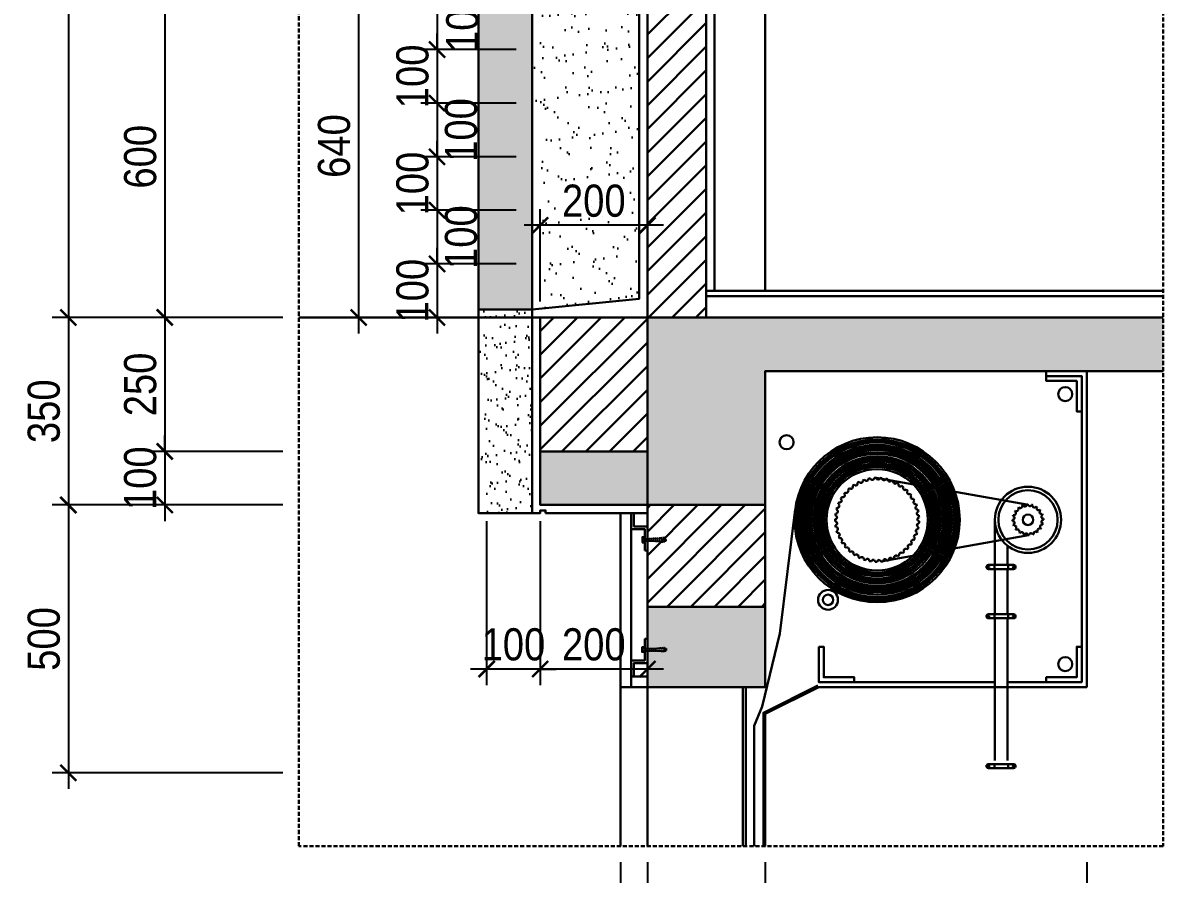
# Model space of a CAD drawing. Header units: millimetres. Extents: x -82962 to 19744, y -138000 to 4535.
# Drawn here: x -2048 to 80, y -92071 to -90482 of the extents above; entities that cross this region are included whole.
import ezdxf

# ---------------------------------------------------------------- set-up
doc = ezdxf.new("R2010")
doc.units = ezdxf.units.MM
doc.header["$LTSCALE"] = 1000
doc.header["$MEASUREMENT"] = 0
doc.header["$PDMODE"] = 3
doc.linetypes.add('HIDDEN', pattern=[0.375, 0.25, -0.125])
doc.layers.get('0').update_dxf_attribs({"lineweight": 30})
doc.layers.get('DEFPOINTS').update_dxf_attribs({"color": 4, "lineweight": 30})
doc.layers.add('DIM KT', color=9, linetype='Continuous')
doc.layers.add('NETDUT', color=8, linetype='Continuous')
doc.layers.add('THAY', color=4, linetype='Continuous', lineweight=30)
doc.styles.add('ARIAL', font='arial.ttf', dxfattribs={"width": 0.85})
doc.linetypes.add('FENCELINE2', pattern='A,0.25,-0.1,[132,ltypeshp.shx,S=0.1,R=0,X=-0.1,Y=0],-0.1,1', length=1.45)
doc.linetypes.add('ZIGZAG', pattern='A,0.0001,-0.2,[131,ltypeshp.shx,S=0.2,R=0,X=-0.2,Y=0],-0.4,[131,ltypeshp.shx,S=0.2,R=180,X=0.2,Y=0],-0.2', length=0.8001)
doc.dimstyles.new('DIM 1-100', dxfattribs={"dimscale": 0, "dimtxt": 2, "dimasz": 1, "dimexe": 1, "dimexo": 1, "dimgap": 0.5, "dimtad": 1, "dimdec": 4, "dimrnd": 1, "dimdsep": 46, "dimtxsty": 'ARIAL', "dimblk1": 'ARCHTICK', "dimblk2": 'ARCHTICK', "dimsah": 1, "dimcen": 2, "dimdle": 1, "dimclrd": 9, "dimclre": 9, "dimclrt": 1, "dimadec": 0, "dimazin": 0, "dimtfac": 1, "dimtdec": 4, "dimtix": 1, "dimtmove": 2, "dimatfit": 3, "dimldrblk": 'DOT', "dimfxl": 1, "dimtvp": 1, "dimtolj": 1, "dimarcsym": 0})

# ---------------------------------------------------------------- blocks, each defined once
blk = doc.blocks.new('_ARCHTICK')
at = {"color": 0, "linetype": 'ByBlock', "const_width": 0.15}
blk.add_lwpolyline([(-0.5, -0.5), (0.5, 0.5)], dxfattribs=at)
blk = doc.blocks.new('*D685')
at = {"layer": 'DEFPOINTS', "color": 0, "ltscale": 0.2, "transparency": 16777216}
for p in [(-1532.7, -87431.9), (-1963.2, -91031.9), (-1532.7, -91031.9)]:
    blk.add_point(p, dxfattribs=at)
at = {"layer": 'THAY', "color": 9, "lineweight": -2, "ltscale": 0.2, "transparency": 16777216}
for p, q in [((-1963.2, -87401.9), (-1963.2, -91061.9)), ((-1562.7, -87431.9), (-1993.2, -87431.9)), ((-1562.7, -91031.9), (-1993.2, -91031.9))]:
    blk.add_line(p, q, dxfattribs=at)
at = {"layer": 'THAY', "color": 9, "lineweight": -2, "ltscale": 0.2, "transparency": 16777216, "xscale": 30, "yscale": 30, "zscale": 30}
for p, rotation in [((-1963.2, -87431.9), 90), ((-1963.2, -91031.9), 270)]:
    blk.add_blockref('_ARCHTICK', p, dxfattribs=dict(at, rotation=rotation))
at = {"layer": 'THAY', "color": 1, "ltscale": 0.2, "transparency": 16777216, "insert": (-2008.8, -89231.9), "char_height": 60, "attachment_point": 5, "rotation": 90, "style": 'ARIAL'}
blk.add_mtext('\\A1;3600', dxfattribs=at)
blk = doc.blocks.new('_DOT')
at = {"color": 0, "linetype": 'ByBlock', "ltscale": 10}
blk.add_line((-0.5, 0), (-1, 0), dxfattribs=at)
at = {"color": 0, "linetype": 'ByBlock', "ltscale": 10, "const_width": 0.5}
blk.add_lwpolyline([(-0.25, 0, 1), (0.25, 0, 1)], format="xyb", close=True, dxfattribs=at)
blk = doc.blocks.new('OC')
at = {"layer": 'DIM KT', "ltscale": 0.2}
for p, q in [((-892.4, -91809.8), (-887.4, -91809.8)), ((-892.4, -91814.2), (-887.4, -91814.2))]:
    blk.add_line(p, q, dxfattribs=at)
blk.add_lwpolyline([(-892.4, -91806.9), (-887.4, -91806.9), (-887.4, -91816.9), (-892.4, -91816.9)], close=True, dxfattribs=at)
at = {"layer": 'NETDUT', "linetype": 'HIDDEN', "ltscale": 0.01}
for p, q in [((-887.4, -91809.9), (-847.4, -91809.9)), ((-887.4, -91813.9), (-847.4, -91813.9)), ((-850.6, -91807.9), (-850.6, -91811.9)), ((-850.6, -91809.9), (-850.6, -91813.9)), ((-850.6, -91811.9), (-850.6, -91815.9)), ((-847.4, -91809.9), (-847.4, -91813.9))]:
    blk.add_line(p, q, dxfattribs=at)
for centre, start, end in [((-879.9, -91596.9), 269.3144, 277.887), ((-879.9, -92026.9), 82.113, 90.6856)]:
    blk.add_arc(centre, 213, start, end, dxfattribs=at)
blk = doc.blocks.new('*D691')
at = {"layer": 'DEFPOINTS', "color": 0, "ltscale": 0.2, "transparency": 16777216}
for p in [(-1532.7, -91031.9), (-1963.2, -91381.9), (-1532.7, -91381.9)]:
    blk.add_point(p, dxfattribs=at)
at = {"layer": 'THAY', "color": 9, "lineweight": -2, "ltscale": 0.2, "transparency": 16777216}
for p, q in [((-1963.2, -91001.9), (-1963.2, -91411.9)), ((-1562.7, -91031.9), (-1993.2, -91031.9)), ((-1562.7, -91381.9), (-1993.2, -91381.9))]:
    blk.add_line(p, q, dxfattribs=at)
at = {"layer": 'THAY', "color": 9, "lineweight": -2, "ltscale": 0.2, "transparency": 16777216, "xscale": 30, "yscale": 30, "zscale": 30}
for p, rotation in [((-1963.2, -91031.9), 90), ((-1963.2, -91381.9), 270)]:
    blk.add_blockref('_ARCHTICK', p, dxfattribs=dict(at, rotation=rotation))
at = {"layer": 'THAY', "color": 1, "ltscale": 0.2, "transparency": 16777216, "insert": (-2008.8, -91206.9), "char_height": 60, "attachment_point": 5, "rotation": 90, "style": 'ARIAL'}
blk.add_mtext('\\A1;350', dxfattribs=at)
blk = doc.blocks.new('*D692')
at = {"layer": 'DEFPOINTS', "color": 0, "ltscale": 0.2, "transparency": 16777216}
for p in [(-1532.7, -91031.9), (-1783.2, -91281.9), (-1532.7, -91281.9)]:
    blk.add_point(p, dxfattribs=at)
at = {"layer": 'THAY', "color": 9, "lineweight": -2, "ltscale": 0.2, "transparency": 16777216}
for p, q in [((-1783.2, -91001.9), (-1783.2, -91311.9)), ((-1562.7, -91031.9), (-1813.2, -91031.9)), ((-1562.7, -91281.9), (-1813.2, -91281.9))]:
    blk.add_line(p, q, dxfattribs=at)
at = {"layer": 'THAY', "color": 9, "lineweight": -2, "ltscale": 0.2, "transparency": 16777216, "xscale": 30, "yscale": 30, "zscale": 30}
for p, rotation in [((-1783.2, -91031.9), 90), ((-1783.2, -91281.9), 270)]:
    blk.add_blockref('_ARCHTICK', p, dxfattribs=dict(at, rotation=rotation))
at = {"layer": 'THAY', "color": 1, "ltscale": 0.2, "transparency": 16777216, "insert": (-1828.8, -91156.9), "char_height": 60, "attachment_point": 5, "rotation": 90, "style": 'ARIAL'}
blk.add_mtext('\\A1;250', dxfattribs=at)
blk = doc.blocks.new('*D693')
at = {"layer": 'DEFPOINTS', "color": 0, "ltscale": 0.2, "transparency": 16777216}
for p in [(-1532.7, -91281.9), (-1783.2, -91381.9), (-1532.7, -91381.9)]:
    blk.add_point(p, dxfattribs=at)
at = {"layer": 'THAY', "color": 9, "lineweight": -2, "ltscale": 0.2, "transparency": 16777216}
for p, q in [((-1783.2, -91281.9), (-1783.2, -91251.9)), ((-1562.7, -91281.9), (-1813.2, -91281.9)), ((-1783.2, -91281.9), (-1783.2, -91381.9)), ((-1562.7, -91381.9), (-1813.2, -91381.9)), ((-1783.2, -91381.9), (-1783.2, -91411.9))]:
    blk.add_line(p, q, dxfattribs=at)
at = {"layer": 'THAY', "color": 9, "lineweight": -2, "ltscale": 0.2, "transparency": 16777216, "xscale": 30, "yscale": 30, "zscale": 30}
for p, rotation in [((-1783.2, -91281.9), 270), ((-1783.2, -91381.9), 90)]:
    blk.add_blockref('_ARCHTICK', p, dxfattribs=dict(at, rotation=rotation))
at = {"layer": 'THAY', "color": 1, "ltscale": 0.2, "transparency": 16777216, "insert": (-1828.8, -91331.9), "char_height": 60, "attachment_point": 5, "rotation": 90, "style": 'ARIAL'}
blk.add_mtext('\\A1;100', dxfattribs=at)
blk = doc.blocks.new('*D729')
at = {"layer": 'DEFPOINTS', "color": 0, "ltscale": 0.2, "transparency": 16777216}
for p in [(-1082.4, -91381.9), (-882.4, -91381.9), (-1082.4, -91688.1)]:
    blk.add_point(p, dxfattribs=at)
at = {"layer": 'THAY', "color": 9, "lineweight": -2, "ltscale": 0.2, "transparency": 16777216}
for p, q in [((-1082.4, -91411.9), (-1082.4, -91718.1)), ((-882.4, -91411.9), (-882.4, -91718.1)), ((-852.4, -91688.1), (-1112.4, -91688.1))]:
    blk.add_line(p, q, dxfattribs=at)
at = {"layer": 'THAY', "color": 9, "lineweight": -2, "ltscale": 0.2, "transparency": 16777216, "xscale": 30, "yscale": 30, "zscale": 30, "rotation": 180}
blk.add_blockref('_ARCHTICK', (-1082.4, -91688.1), dxfattribs=at)
at = {"layer": 'THAY', "color": 9, "lineweight": -2, "ltscale": 0.2, "transparency": 16777216, "xscale": 30, "yscale": 30, "zscale": 30}
blk.add_blockref('_ARCHTICK', (-882.4, -91688.1), dxfattribs=at)
at = {"layer": 'THAY', "color": 1, "ltscale": 0.2, "transparency": 16777216, "insert": (-982.4, -91642.4), "char_height": 60, "attachment_point": 5, "style": 'ARIAL'}
blk.add_mtext('\\A1;200', dxfattribs=at)
blk = doc.blocks.new('*D730')
at = {"layer": 'DEFPOINTS', "color": 0, "ltscale": 0.2, "transparency": 16777216}
for p in [(-1182.4, -91381.9), (-1082.4, -91381.9), (-1182.4, -91688.1)]:
    blk.add_point(p, dxfattribs=at)
at = {"layer": 'THAY', "color": 9, "lineweight": -2, "ltscale": 0.2, "transparency": 16777216}
for p, q in [((-1182.4, -91411.9), (-1182.4, -91718.1)), ((-1082.4, -91411.9), (-1082.4, -91718.1)), ((-1182.4, -91688.1), (-1212.4, -91688.1)), ((-1082.4, -91688.1), (-1182.4, -91688.1)), ((-1082.4, -91688.1), (-1052.4, -91688.1))]:
    blk.add_line(p, q, dxfattribs=at)
at = {"layer": 'THAY', "color": 9, "lineweight": -2, "ltscale": 0.2, "transparency": 16777216, "xscale": 30, "yscale": 30, "zscale": 30}
blk.add_blockref('_ARCHTICK', (-1182.4, -91688.1), dxfattribs=at)
at = {"layer": 'THAY', "color": 9, "lineweight": -2, "ltscale": 0.2, "transparency": 16777216, "xscale": 30, "yscale": 30, "zscale": 30, "rotation": 180}
blk.add_blockref('_ARCHTICK', (-1082.4, -91688.1), dxfattribs=at)
at = {"layer": 'THAY', "color": 1, "ltscale": 0.2, "transparency": 16777216, "insert": (-1132.4, -91642.4), "char_height": 60, "attachment_point": 5, "style": 'ARIAL'}
blk.add_mtext('\\A1;100', dxfattribs=at)
blk = doc.blocks.new('*D735')
at = {"layer": 'DEFPOINTS', "color": 0, "ltscale": 0.2, "transparency": 16777216}
for p in [(-1082.4, -90859.9), (-1082.4, -91031.9), (-882.4, -91031.9)]:
    blk.add_point(p, dxfattribs=at)
at = {"layer": 'THAY', "color": 9, "lineweight": -2, "ltscale": 0.2, "transparency": 16777216}
for p, q in [((-1082.4, -91001.9), (-1082.4, -90829.9)), ((-882.4, -91001.9), (-882.4, -90829.9)), ((-852.4, -90859.9), (-1112.4, -90859.9))]:
    blk.add_line(p, q, dxfattribs=at)
at = {"layer": 'THAY', "color": 9, "lineweight": -2, "ltscale": 0.2, "transparency": 16777216, "xscale": 30, "yscale": 30, "zscale": 30, "rotation": 180}
blk.add_blockref('_ARCHTICK', (-1082.4, -90859.9), dxfattribs=at)
at = {"layer": 'THAY', "color": 9, "lineweight": -2, "ltscale": 0.2, "transparency": 16777216, "xscale": 30, "yscale": 30, "zscale": 30}
blk.add_blockref('_ARCHTICK', (-882.4, -90859.9), dxfattribs=at)
at = {"layer": 'THAY', "color": 1, "ltscale": 0.2, "transparency": 16777216, "insert": (-982.4, -90814.3), "char_height": 60, "attachment_point": 5, "style": 'ARIAL'}
blk.add_mtext('\\A1;200', dxfattribs=at)
blk = doc.blocks.new('*D742')
at = {"layer": 'DEFPOINTS', "color": 0, "ltscale": 0.2, "transparency": 16777216}
for p in [(-1097.4, -90431.9), (-1275, -90531.9), (-1097.4, -90531.9)]:
    blk.add_point(p, dxfattribs=at)
at = {"layer": 'THAY', "color": 9, "lineweight": -2, "ltscale": 0.2, "transparency": 16777216}
for p, q in [((-1275, -90401.9), (-1275, -90561.9)), ((-1127.4, -90431.9), (-1305, -90431.9)), ((-1127.4, -90531.9), (-1305, -90531.9))]:
    blk.add_line(p, q, dxfattribs=at)
at = {"layer": 'THAY', "color": 9, "lineweight": -2, "ltscale": 0.2, "transparency": 16777216, "xscale": 30, "yscale": 30, "zscale": 30}
for p, rotation in [((-1275, -90431.9), 90), ((-1275, -90531.9), 270)]:
    blk.add_blockref('_ARCHTICK', p, dxfattribs=dict(at, rotation=rotation))
at = {"layer": 'THAY', "color": 1, "ltscale": 0.2, "transparency": 16777216, "insert": (-1227.6, -90476.9), "char_height": 60, "attachment_point": 5, "rotation": 90, "style": 'ARIAL'}
blk.add_mtext('\\A1;100', dxfattribs=at)
blk = doc.blocks.new('*D743')
at = {"layer": 'DEFPOINTS', "color": 0, "ltscale": 0.2, "transparency": 16777216}
for p in [(-1097.4, -90531.9), (-1275, -90631.9), (-1097.4, -90631.9)]:
    blk.add_point(p, dxfattribs=at)
at = {"layer": 'THAY', "color": 9, "lineweight": -2, "ltscale": 0.2, "transparency": 16777216}
for p, q in [((-1275, -90531.9), (-1275, -90501.9)), ((-1127.4, -90531.9), (-1305, -90531.9)), ((-1275, -90531.9), (-1275, -90631.9)), ((-1127.4, -90631.9), (-1305, -90631.9)), ((-1275, -90631.9), (-1275, -90661.9))]:
    blk.add_line(p, q, dxfattribs=at)
at = {"layer": 'THAY', "color": 9, "lineweight": -2, "ltscale": 0.2, "transparency": 16777216, "xscale": 30, "yscale": 30, "zscale": 30}
for p, rotation in [((-1275, -90531.9), 270), ((-1275, -90631.9), 90)]:
    blk.add_blockref('_ARCHTICK', p, dxfattribs=dict(at, rotation=rotation))
at = {"layer": 'THAY', "color": 1, "ltscale": 0.2, "transparency": 16777216, "insert": (-1320.6, -90581.9), "char_height": 60, "attachment_point": 5, "rotation": 90, "style": 'ARIAL'}
blk.add_mtext('\\A1;100', dxfattribs=at)
blk = doc.blocks.new('*D744')
at = {"layer": 'DEFPOINTS', "color": 0, "ltscale": 0.2, "transparency": 16777216}
for p in [(-1097.4, -90631.9), (-1275, -90731.9), (-1097.4, -90731.9)]:
    blk.add_point(p, dxfattribs=at)
at = {"layer": 'THAY', "color": 9, "lineweight": -2, "ltscale": 0.2, "transparency": 16777216}
for p, q in [((-1275, -90601.9), (-1275, -90761.9)), ((-1127.4, -90631.9), (-1305, -90631.9)), ((-1127.4, -90731.9), (-1305, -90731.9))]:
    blk.add_line(p, q, dxfattribs=at)
at = {"layer": 'THAY', "color": 9, "lineweight": -2, "ltscale": 0.2, "transparency": 16777216, "xscale": 30, "yscale": 30, "zscale": 30}
for p, rotation in [((-1275, -90631.9), 90), ((-1275, -90731.9), 270)]:
    blk.add_blockref('_ARCHTICK', p, dxfattribs=dict(at, rotation=rotation))
at = {"layer": 'THAY', "color": 1, "ltscale": 0.2, "transparency": 16777216, "insert": (-1229.9, -90681.9), "char_height": 60, "attachment_point": 5, "rotation": 90, "style": 'ARIAL'}
blk.add_mtext('\\A1;100', dxfattribs=at)
blk = doc.blocks.new('*D745')
at = {"layer": 'DEFPOINTS', "color": 0, "ltscale": 0.2, "transparency": 16777216}
for p in [(-1097.4, -90731.9), (-1275, -90831.9), (-1097.4, -90831.9)]:
    blk.add_point(p, dxfattribs=at)
at = {"layer": 'THAY', "color": 9, "lineweight": -2, "ltscale": 0.2, "transparency": 16777216}
for p, q in [((-1275, -90731.9), (-1275, -90701.9)), ((-1127.4, -90731.9), (-1305, -90731.9)), ((-1275, -90731.9), (-1275, -90831.9)), ((-1127.4, -90831.9), (-1305, -90831.9)), ((-1275, -90831.9), (-1275, -90861.9))]:
    blk.add_line(p, q, dxfattribs=at)
at = {"layer": 'THAY', "color": 9, "lineweight": -2, "ltscale": 0.2, "transparency": 16777216, "xscale": 30, "yscale": 30, "zscale": 30}
for p, rotation in [((-1275, -90731.9), 270), ((-1275, -90831.9), 90)]:
    blk.add_blockref('_ARCHTICK', p, dxfattribs=dict(at, rotation=rotation))
at = {"layer": 'THAY', "color": 1, "ltscale": 0.2, "transparency": 16777216, "insert": (-1320.6, -90781.9), "char_height": 60, "attachment_point": 5, "rotation": 90, "style": 'ARIAL'}
blk.add_mtext('\\A1;100', dxfattribs=at)
blk = doc.blocks.new('*D746')
at = {"layer": 'DEFPOINTS', "color": 0, "ltscale": 0.2, "transparency": 16777216}
for p in [(-1097.4, -90831.9), (-1275, -90931.9), (-1097.4, -90931.9)]:
    blk.add_point(p, dxfattribs=at)
at = {"layer": 'THAY', "color": 9, "lineweight": -2, "ltscale": 0.2, "transparency": 16777216}
for p, q in [((-1275, -90801.9), (-1275, -90961.9)), ((-1127.4, -90831.9), (-1305, -90831.9)), ((-1127.4, -90931.9), (-1305, -90931.9))]:
    blk.add_line(p, q, dxfattribs=at)
at = {"layer": 'THAY', "color": 9, "lineweight": -2, "ltscale": 0.2, "transparency": 16777216, "xscale": 30, "yscale": 30, "zscale": 30}
for p, rotation in [((-1275, -90831.9), 90), ((-1275, -90931.9), 270)]:
    blk.add_blockref('_ARCHTICK', p, dxfattribs=dict(at, rotation=rotation))
at = {"layer": 'THAY', "color": 1, "ltscale": 0.2, "transparency": 16777216, "insert": (-1229.9, -90881.9), "char_height": 60, "attachment_point": 5, "rotation": 90, "style": 'ARIAL'}
blk.add_mtext('\\A1;100', dxfattribs=at)
blk = doc.blocks.new('*D747')
at = {"layer": 'DEFPOINTS', "color": 0, "ltscale": 0.2, "transparency": 16777216}
for p in [(-1097.4, -90931.9), (-1275, -91031.9), (-1097.4, -91031.9)]:
    blk.add_point(p, dxfattribs=at)
at = {"layer": 'THAY', "color": 9, "lineweight": -2, "ltscale": 0.2, "transparency": 16777216}
for p, q in [((-1275, -90931.9), (-1275, -90901.9)), ((-1127.4, -90931.9), (-1305, -90931.9)), ((-1275, -90931.9), (-1275, -91031.9)), ((-1127.4, -91031.9), (-1305, -91031.9)), ((-1275, -91031.9), (-1275, -91061.9))]:
    blk.add_line(p, q, dxfattribs=at)
at = {"layer": 'THAY', "color": 9, "lineweight": -2, "ltscale": 0.2, "transparency": 16777216, "xscale": 30, "yscale": 30, "zscale": 30}
for p, rotation in [((-1275, -90931.9), 270), ((-1275, -91031.9), 90)]:
    blk.add_blockref('_ARCHTICK', p, dxfattribs=dict(at, rotation=rotation))
at = {"layer": 'THAY', "color": 1, "ltscale": 0.2, "transparency": 16777216, "insert": (-1320.6, -90981.9), "char_height": 60, "attachment_point": 5, "rotation": 90, "style": 'ARIAL'}
blk.add_mtext('\\A1;100', dxfattribs=at)
blk = doc.blocks.new('*D748')
at = {"layer": 'DEFPOINTS', "color": 0, "ltscale": 0.2, "transparency": 16777216}
for p in [(-1097.4, -90391.9), (-1421.3, -91031.9), (-1097.4, -91031.9)]:
    blk.add_point(p, dxfattribs=at)
at = {"layer": 'THAY', "color": 9, "lineweight": -2, "ltscale": 0.2, "transparency": 16777216}
for p, q in [((-1421.3, -90361.9), (-1421.3, -91061.9)), ((-1127.4, -90391.9), (-1451.3, -90391.9)), ((-1127.4, -91031.9), (-1451.3, -91031.9))]:
    blk.add_line(p, q, dxfattribs=at)
at = {"layer": 'THAY', "color": 9, "lineweight": -2, "ltscale": 0.2, "transparency": 16777216, "xscale": 30, "yscale": 30, "zscale": 30}
for p, rotation in [((-1421.3, -90391.9), 90), ((-1421.3, -91031.9), 270)]:
    blk.add_blockref('_ARCHTICK', p, dxfattribs=dict(at, rotation=rotation))
at = {"layer": 'THAY', "color": 1, "ltscale": 0.2, "transparency": 16777216, "insert": (-1467, -90711.9), "char_height": 60, "attachment_point": 5, "rotation": 90, "style": 'ARIAL'}
blk.add_mtext('\\A1;640', dxfattribs=at)
blk = doc.blocks.new('*D749')
at = {"layer": 'DEFPOINTS', "color": 0, "ltscale": 0.2, "transparency": 16777216}
for p in [(-1532.7, -90431.9), (-1783.2, -91031.9), (-1532.7, -91031.9)]:
    blk.add_point(p, dxfattribs=at)
at = {"layer": 'THAY', "color": 9, "lineweight": -2, "ltscale": 0.2, "transparency": 16777216}
for p, q in [((-1783.2, -90401.9), (-1783.2, -91061.9)), ((-1562.7, -90431.9), (-1813.2, -90431.9)), ((-1562.7, -91031.9), (-1813.2, -91031.9))]:
    blk.add_line(p, q, dxfattribs=at)
at = {"layer": 'THAY', "color": 9, "lineweight": -2, "ltscale": 0.2, "transparency": 16777216, "xscale": 30, "yscale": 30, "zscale": 30}
for p, rotation in [((-1783.2, -90431.9), 90), ((-1783.2, -91031.9), 270)]:
    blk.add_blockref('_ARCHTICK', p, dxfattribs=dict(at, rotation=rotation))
at = {"layer": 'THAY', "color": 1, "ltscale": 0.2, "transparency": 16777216, "insert": (-1828.8, -90731.9), "char_height": 60, "attachment_point": 5, "rotation": 90, "style": 'ARIAL'}
blk.add_mtext('\\A1;600', dxfattribs=at)
blk = doc.blocks.new('*D768')
at = {"layer": 'DEFPOINTS', "color": 0, "ltscale": 0.2, "transparency": 16777216}
for p in [(-882.4, -92018.5), (-662.4, -92018.5), (-662.4, -92256.8)]:
    blk.add_point(p, dxfattribs=at)
at = {"layer": 'THAY', "color": 9, "lineweight": -2, "ltscale": 0.2, "transparency": 16777216}
for p, q in [((-882.4, -92048.5), (-882.4, -92286.8)), ((-662.4, -92048.5), (-662.4, -92286.8)), ((-912.4, -92256.8), (-632.4, -92256.8))]:
    blk.add_line(p, q, dxfattribs=at)
at = {"layer": 'THAY', "color": 9, "lineweight": -2, "ltscale": 0.2, "transparency": 16777216, "xscale": 30, "yscale": 30, "zscale": 30, "rotation": 180}
blk.add_blockref('_ARCHTICK', (-882.4, -92256.8), dxfattribs=at)
at = {"layer": 'THAY', "color": 9, "lineweight": -2, "ltscale": 0.2, "transparency": 16777216, "xscale": 30, "yscale": 30, "zscale": 30}
blk.add_blockref('_ARCHTICK', (-662.4, -92256.8), dxfattribs=at)
at = {"layer": 'THAY', "color": 1, "ltscale": 0.2, "transparency": 16777216, "insert": (-772.4, -92211.2), "char_height": 60, "attachment_point": 5, "style": 'ARIAL'}
blk.add_mtext('\\A1;220', dxfattribs=at)
blk = doc.blocks.new('*D769')
at = {"layer": 'DEFPOINTS', "color": 0, "ltscale": 0.2, "transparency": 16777216}
for p in [(-932.4, -92018.5), (-882.4, -92018.5), (-932.4, -92256.8)]:
    blk.add_point(p, dxfattribs=at)
at = {"layer": 'THAY', "color": 9, "lineweight": -2, "ltscale": 0.2, "transparency": 16777216}
for p, q in [((-932.4, -92048.5), (-932.4, -92286.8)), ((-882.4, -92048.5), (-882.4, -92286.8)), ((-932.4, -92256.8), (-962.4, -92256.8)), ((-882.4, -92256.8), (-932.4, -92256.8)), ((-882.4, -92256.8), (-852.4, -92256.8))]:
    blk.add_line(p, q, dxfattribs=at)
at = {"layer": 'THAY', "color": 9, "lineweight": -2, "ltscale": 0.2, "transparency": 16777216, "xscale": 30, "yscale": 30, "zscale": 30}
blk.add_blockref('_ARCHTICK', (-932.4, -92256.8), dxfattribs=at)
at = {"layer": 'THAY', "color": 9, "lineweight": -2, "ltscale": 0.2, "transparency": 16777216, "xscale": 30, "yscale": 30, "zscale": 30, "rotation": 180}
blk.add_blockref('_ARCHTICK', (-882.4, -92256.8), dxfattribs=at)
at = {"layer": 'THAY', "color": 1, "ltscale": 0.2, "transparency": 16777216, "insert": (-907.4, -92211.2), "char_height": 60, "attachment_point": 5, "style": 'ARIAL'}
blk.add_mtext('\\A1;50', dxfattribs=at)
blk = doc.blocks.new('*D770')
at = {"layer": 'DEFPOINTS', "color": 0, "ltscale": 0.2, "transparency": 16777216}
for p in [(-662.4, -92018.5), (-62.4, -92018.5), (-62.4, -92256.8)]:
    blk.add_point(p, dxfattribs=at)
at = {"layer": 'THAY', "color": 9, "lineweight": -2, "ltscale": 0.2, "transparency": 16777216}
for p, q in [((-662.4, -92048.5), (-662.4, -92286.8)), ((-62.4, -92048.5), (-62.4, -92286.8)), ((-692.4, -92256.8), (-32.4, -92256.8))]:
    blk.add_line(p, q, dxfattribs=at)
at = {"layer": 'THAY', "color": 9, "lineweight": -2, "ltscale": 0.2, "transparency": 16777216, "xscale": 30, "yscale": 30, "zscale": 30, "rotation": 180}
blk.add_blockref('_ARCHTICK', (-662.4, -92256.8), dxfattribs=at)
at = {"layer": 'THAY', "color": 9, "lineweight": -2, "ltscale": 0.2, "transparency": 16777216, "xscale": 30, "yscale": 30, "zscale": 30}
blk.add_blockref('_ARCHTICK', (-62.4, -92256.8), dxfattribs=at)
at = {"layer": 'THAY', "color": 1, "ltscale": 0.2, "transparency": 16777216, "insert": (-362.4, -92211.2), "char_height": 60, "attachment_point": 5, "style": 'ARIAL'}
blk.add_mtext('\\A1;600', dxfattribs=at)
blk = doc.blocks.new('*D774')
at = {"layer": 'DEFPOINTS', "color": 0, "ltscale": 0.2, "transparency": 16777216}
for p in [(-1532.7, -91381.9), (-1963.2, -91881.9), (-1532.7, -91881.9)]:
    blk.add_point(p, dxfattribs=at)
at = {"layer": 'THAY', "color": 9, "lineweight": -2, "ltscale": 0.2, "transparency": 16777216}
for p, q in [((-1963.2, -91351.9), (-1963.2, -91911.9)), ((-1562.7, -91381.9), (-1993.2, -91381.9)), ((-1562.7, -91881.9), (-1993.2, -91881.9))]:
    blk.add_line(p, q, dxfattribs=at)
at = {"layer": 'THAY', "color": 9, "lineweight": -2, "ltscale": 0.2, "transparency": 16777216, "xscale": 30, "yscale": 30, "zscale": 30}
for p, rotation in [((-1963.2, -91381.9), 90), ((-1963.2, -91881.9), 270)]:
    blk.add_blockref('_ARCHTICK', p, dxfattribs=dict(at, rotation=rotation))
at = {"layer": 'THAY', "color": 1, "ltscale": 0.2, "transparency": 16777216, "insert": (-2008.8, -91631.9), "char_height": 60, "attachment_point": 5, "rotation": 90, "style": 'ARIAL'}
blk.add_mtext('\\A1;500', dxfattribs=at)

msp = doc.modelspace()

# ---------------------------------------------------------------- hatches: boundary and pattern name
at = {"layer": 'THAY', "ltscale": 0.2}
h = msp.add_hatch(dxfattribs=at)
h.set_pattern_fill('AR-SAND', color=256, scale=20, style=0)
h.set_pattern_definition([(37.5, (-1197.406, -91016.885), (-1.25987, 38.53648), [0, -30.4, 0, -34, 0, -32.5]), (7.5, (-1197.406, -91016.885), (35.3955, 56.4429), [0, -16.4, 0, -27.4, 0, -10.5]), (327.5, (-1222.006, -91016.885), (62.28284, 0.11318), [0, -10, 0, -36, 0, -47]), (317.5, (-1222.006, -91016.885), (60.1225, 17.5535), [0, -5, 0, -23.6, 0, -27])])
h.paths.add_polyline_path([(-1097.40617, -87416.88476), (-897.40617, -87396.88476), (-897.40617, -87231.88476), (-1197.40617, -87231.88476), (-1197.40617, -91016.88476), (-1097.40617, -91016.88476)])
h = msp.add_hatch(dxfattribs=at)
h.set_pattern_fill('ANSI31', color=256, scale=250, style=0)
h.set_pattern_definition([(45, (-1182.406, -91731.885), (-22.09709, 22.09709), [])])
h.paths.add_polyline_path([(-772.40617, -87231.88476), (-882.40617, -87231.88476), (-882.40617, -87431.88476), (-772.40617, -87431.88476)])
h.paths.add_polyline_path([(-772.40617, -87781.88476), (-882.40617, -87781.88476), (-882.40617, -88681.88476), (-772.40617, -88681.88476)])
h.paths.add_polyline_path([(-882.40617, -87431.88476), (-1082.40617, -87431.88476), (-1082.40617, -87681.88476), (-882.40617, -87681.88476)])
h.paths.add_polyline_path([(-772.40617, -90431.88476), (-882.40617, -90431.88476), (-882.40617, -91031.88476), (-772.40617, -91031.88476)])
h.paths.add_polyline_path([(-662.40617, -91381.88476), (-882.40617, -91381.88476), (-882.40617, -91571.88476), (-662.40617, -91571.88476)])
h.paths.add_polyline_path([(-1082.40617, -91031.88476), (-1082.40617, -91281.88476), (-882.40617, -91281.88476), (-882.40617, -91031.88476)])
h = msp.add_hatch(color=256, dxfattribs=at)
h.paths.add_polyline_path([(-882.40617, -87681.88476), (-1082.40617, -87681.88476), (-1082.40617, -87781.88476), (-882.40617, -87781.88476)])
h.paths.add_polyline_path([(-662.40617, -87531.88476), (80.42938, -87531.88476), (80.42938, -87431.88476), (-882.40617, -87431.88476), (-882.40617, -87681.88476), (-882.40617, -87781.88476), (-662.40617, -87781.88476)])
h.paths.add_polyline_path([(-772.40617, -88681.88476), (-882.40617, -88681.88476), (-882.40617, -88781.88476), (-772.40617, -88781.88476)])
h.paths.add_polyline_path([(-882.40617, -88681.88476), (-1082.40617, -88681.88476), (-1082.40617, -88781.88476), (-882.40617, -88781.88476)])
h.paths.add_polyline_path([(-662.40617, -91131.88476), (80.42938, -91131.88476), (80.42938, -91031.88476), (-882.40617, -91031.88476), (-882.40617, -91381.88476), (-662.40617, -91381.88476)])
h.paths.add_polyline_path([(-662.40617, -91571.88476), (-882.40617, -91571.88476), (-882.40617, -91721.88476), (-662.40617, -91721.88476)])
h.paths.add_polyline_path([(-1082.40617, -91281.88476), (-1082.40617, -91381.88476), (-882.40617, -91381.88476), (-882.40617, -91281.88476)])
h = msp.add_hatch(dxfattribs=at)
h.set_pattern_fill('AR-SAND', color=256, scale=30, style=0)
h.set_pattern_definition([(37.5, (-1097.406, -91016.885), (-1.8898, 57.8047), [0, -45.6, 0, -51, 0, -48.75]), (7.5, (-1097.41, -91016.885), (53.0933, 84.6644), [0, -24.6, 0, -41.1, 0, -15.75]), (327.5, (-1134.306, -91016.885), (93.4243, 0.1698), [0, -15, 0, -54, 0, -70.5]), (317.5, (-1134.31, -91016.885), (90.1838, 26.3303), [0, -7.5, 0, -35.4, 0, -40.5])])
h.paths.add_polyline_path([(-882.40617, -88796.88476), (-1097.40617, -88796.88476), (-1097.40617, -91016.88476), (-897.40617, -90996.88476), (-897.40617, -90416.88476), (-882.40617, -90416.88476)])
h = msp.add_hatch(dxfattribs=at)
h.set_pattern_fill('AR-SAND', color=256, scale=20, style=0)
h.set_pattern_definition([(37.5, (-1197.406, -91396.885), (-1.2599, 38.5365), [0, -30.4, 0, -34, 0, -32.5]), (7.5, (-1197.406, -91396.885), (35.3955, 56.443), [0, -16.4, 0, -27.4, 0, -10.5]), (327.5, (-1222.006, -91396.885), (62.2828, 0.1132), [0, -10, 0, -36, 0, -47]), (317.5, (-1222.006, -91396.885), (60.1225, 17.5535), [0, -5, 0, -23.6, 0, -27])])
h.paths.add_polyline_path([(-1097.40617, -91031.88476), (-1197.40617, -91031.88476), (-1197.40617, -91396.88476), (-1097.40617, -91396.88476)])
h.paths.add_polyline_path([(-1097.40617, -91016.88476), (-1197.40617, -91016.88476), (-1197.40617, -91031.88476), (-1097.40617, -91031.88476)])

# ---------------------------------------------------------------- linework, layer by layer
at = {"layer": 'THAY', "ltscale": 0.5}
for p, q in [((-882.40617, -91685.10731), (-882.40617, -86962.3163)), ((-882.40617, -92018.53816), (-882.40617, -87231.88476))]:
    msp.add_line(p, q, dxfattribs=at)
at = {"layer": 'THAY'}
for p, q in [((-1097.40617, -91016.88476), (-1097.40617, -87781.88476)), ((-662.40617, -87781.88476), (-662.40617, -90981.88476)), ((-1097.40617, -91016.88476), (-1197.40617, -91016.88476)), ((-137.72926, -91141.16077), (-137.72926, -91150.43678)), ((-882.40617, -91381.88476), (-1082.40617, -91381.88476)), ((-662.40617, -91621.88476), (-662.40617, -91721.88476)), ((-932.40617, -91721.88476), (-932.40617, -92018.53816)), ((-704.31007, -91721.88476), (-704.31007, -92018.53816)), ((-698.65133, -91721.88476, 0), (-698.65133, -92018.53816, 0)), ((-233.67412, -91721.88476), (-233.67412, -91858.53816)), ((-210.12303, -91721.88476), (-210.12303, -91858.53816)), ((-137.72926, -91712.60876), (-137.72926, -91703.33275))]:
    msp.add_line(p, q, dxfattribs=at)
at = {"layer": 'THAY', "linetype": 'FENCELINE2'}
for p, q in [((-174.26416, -91380.81279), (-455.06775, -91331.21009)), ((-446.42671, -91487.58597), (-170.75394, -91438.35395))]:
    msp.add_line(p, q, dxfattribs=at)
at = {"layer": 'THAY', "ltscale": 0.2}
for p, q in [((-912.40617, -91396.88476), (-907.40617, -91396.88476)), ((-887.40617, -91466.88476), (-882.40617, -91466.88476)), ((-887.40617, -91631.88476), (-882.40617, -91631.88476)), ((-882.40617, -91721.88476), (-932.40617, -91721.88476)), ((-882.40617, -91701.88476), (-912.40617, -91701.88476))]:
    msp.add_line(p, q, dxfattribs=at)
at = {"layer": 'THAY', "linetype": 'Continuous', "ltscale": 5}
for p, q in [((-233.67412, -91409.54891), (-233.67412, -91493.83449)), ((-210.12303, -91458.05627), (-210.12303, -91493.83449)), ((-198.84264, -91493.83449), (-245.77006, -91493.83449)), ((-198.84264, -91501.41231), (-245.77006, -91501.41231)), ((-234.71681, -91493.83449), (-234.71681, -91501.41231)), ((-233.67412, -91501.41231), (-233.67412, -91585.82368)), ((-210.12303, -91501.41231), (-210.12303, -91585.82368)), ((-209.11142, -91493.83449), (-209.11142, -91501.41231)), ((-198.84264, -91585.82368), (-245.77006, -91585.82368)), ((-198.84264, -91593.4015), (-245.77006, -91593.4015)), ((-234.71681, -91585.82368), (-234.71681, -91593.4015)), ((-233.67412, -91593.4015), (-233.67412, -91721.88476)), ((-210.12303, -91593.4015), (-210.12303, -91721.88476)), ((-209.11142, -91585.82368), (-209.11142, -91593.4015)), ((-198.84264, -91865.52302), (-245.77006, -91865.52302)), ((-234.71681, -91865.52302), (-234.71681, -91873.10084)), ((-209.11142, -91865.52302), (-209.11142, -91873.10084)), ((-198.84264, -91873.10084), (-245.77006, -91873.10084))]:
    msp.add_line(p, q, dxfattribs=at)
at = {"layer": 'THAY', "linetype": 'HIDDEN', "ltscale": 0.03}
msp.add_lwpolyline([(-1532.74813, -87231.88476), (80.42938, -87231.88476), (80.42938, -92018.53816), (-1532.74813, -92018.53816)], close=True, dxfattribs=at)
at = {"layer": 'THAY'}
for points in [[(-1197.40617, -87232.88476), (-1197.40617, -91396.88476), (-1097.40617, -91396.88476)], [(-563.96603, -91718.76504), (-665.89412, -91769.72909), (-665.89412, -92018.53816)], [(-562.40617, -91721.88476), (-662.40617, -91771.88476), (-662.40617, -92018.53816)]]:
    msp.add_lwpolyline(points, dxfattribs=at)
at = {"layer": 'THAY', "ltscale": 0.2}
for points in [[(-863.40617, -90416.88476), (-897.40617, -90416.88476), (-897.40617, -90996.88476), (-1097.40617, -91016.88476), (-1097.40617, -91396.88476), (-1082.40617, -91396.88476), (-1082.40617, -91391.88476), (-1072.40617, -91391.88476), (-1072.40617, -91396.88476)], [(-757.40617, -90981.88476), (-757.40617, -90416.88476), (-803.40617, -90416.88476)], [(-1082.40617, -91396.88476), (-1097.40617, -91396.88476)], [(-1072.40617, -91396.88476), (-882.40617, -91396.88476)], [(-932.40617, -91396.88476), (-932.40617, -91721.88476)], [(-912.40617, -91396.88476), (-912.40617, -91721.88476)], [(-912.40617, -91396.88476), (-912.40617, -91426.88476), (-887.40617, -91426.88476), (-887.40617, -91466.88476)], [(-907.40617, -91396.88476), (-907.40617, -91421.88476), (-882.40617, -91421.88476), (-882.40617, -91466.88476)], [(-912.40617, -91701.88476), (-912.40617, -91671.88476), (-887.40617, -91671.88476), (-887.40617, -91631.88476)], [(-907.40617, -91701.88476), (-907.40617, -91676.88476), (-882.40617, -91676.88476), (-882.40617, -91631.88476)]]:
    msp.add_lwpolyline(points, dxfattribs=at)
for points in [[(-882.40617, -91031.88476), (-772.40617, -91031.88476), (-772.40617, -90431.88476), (-882.40617, -90431.88476)], [(-1082.40617, -91281.88476), (-882.40617, -91281.88476), (-882.40617, -91031.88476), (-1082.40617, -91031.88476)]]:
    msp.add_lwpolyline(points, close=True, dxfattribs=at)
at = {"layer": 'THAY', "ltscale": 0.5}
for points in [[(-772.40617, -90981.88476), (80.42938, -90981.88476)], [(-772.40617, -90991.88476), (80.42938, -90991.88476)], [(-1532.74813, -91031.88476), (80.42938, -91031.88476)], [(80.42938, -91031.88476), (-882.40617, -91031.88476), (-882.40617, -91381.88476), (-662.40617, -91381.88476), (-662.40617, -91131.88476), (80.42938, -91131.88476)], [(-882.40617, -91381.88476), (-1082.40617, -91381.88476), (-1082.40617, -91281.88476), (-882.40617, -91281.88476)]]:
    msp.add_lwpolyline(points, dxfattribs=at)
at = {"layer": 'THAY', "elevation": 0}
for points in [[(-210.12303, -91712.60876), (-71.68218, -91712.60876), (-71.68218, -91141.16077), (-137.72926, -91141.16077), (-137.72926, -91131.88476), (-62.40617, -91131.88476), (-62.40617, -91721.88476), (-562.40617, -91721.88476)], [(-562.40617, -91712.60876), (-233.67412, -91712.60876)]]:
    msp.add_lwpolyline(points, dxfattribs=at)
at = {"layer": 'THAY', "flags": 128}
for points in [[(-71.68218, -91207.20785), (-80.95818, -91207.20785), (-80.95818, -91150.43678), (-137.72926, -91150.43678), (-137.72926, -91141.16077), (-71.68218, -91141.16077)], [(-562.40617, -91646.56167), (-553.13016, -91646.56167), (-553.13016, -91703.33275), (-496.35909, -91703.33275), (-496.35909, -91712.60876), (-562.40617, -91712.60876)], [(-71.68218, -91646.56167), (-80.95818, -91646.56167), (-80.95818, -91703.33275), (-137.72926, -91703.33275), (-137.72926, -91712.60876), (-71.68218, -91712.60876)]]:
    msp.add_lwpolyline(points, close=True, dxfattribs=at)
at = {"layer": 'THAY', "linetype": 'Continuous'}
msp.add_lwpolyline([(-882.40617, -91381.88476), (-662.40617, -91381.88476), (-662.40617, -91571.88476), (-882.40617, -91571.88476)], close=True, dxfattribs=at)
at = {"layer": 'THAY', "linetype": 'FENCELINE2', "ltscale": 0.1}
msp.add_lwpolyline([(-606.29918, -91390.18231), (-635.4369, -91621.88476), (-668.02686, -91758.23733), (-683.00961, -91794.18483), (-683.00961, -92018.53816)], dxfattribs=at)
at = {"layer": 'THAY', "ltscale": 0.5}
msp.add_lwpolyline([(-882.40617, -91571.88476), (-662.40617, -91571.88476), (-662.40617, -91721.88476), (-882.40617, -91721.88476)], close=True, dxfattribs=at)
at = {"layer": 'THAY', "linetype": 'Continuous', "ltscale": 5}
for centre, radius in [((-102.3202, -91174.86856, 0), 13.12395), ((-622.49215, -91264.86856), 13.12395), ((-453.47761, -91409.54891), 154.04382), ((-453.47761, -91409.54891), 146.29376), ((-453.47761, -91409.54891), 144.13397), ((-453.47761, -91409.54891), 135.97429), ((-453.47761, -91409.54891), 134.11504), ((-453.47761, -91409.54891), 126.46649), ((-453.47761, -91409.54891), 123.39826), ((-453.47761, -91409.54891), 114.83807), ((-453.47761, -91409.54891), 113.2436), ((-453.47761, -91409.54891), 105.40384), ((-453.47761, -91409.54891), 102.35406), ((-453.47761, -91409.54891), 94.64814), ((-245.77006, -91497.6234), 1.51279), ((-198.84264, -91497.6234), 1.51279), ((-245.77006, -91589.61259), 1.51279), ((-198.84264, -91589.61259), 1.51279), ((-102.3202, -91678.90096), 13.12395), ((-245.77006, -91869.31193), 1.51279), ((-198.84264, -91869.31193), 1.51279)]:
    msp.add_circle(centre, radius, dxfattribs=at)
at = {"layer": 'THAY', "linetype": 'ZIGZAG', "ltscale": 0.0005}
for radius in [150, 139.79419, 130.36066, 118.57771, 109.62432, 98.67788]:
    msp.add_circle((-453.47761, -91409.54891), radius, dxfattribs=at)
at = {"layer": 'THAY'}
for centre, radius in [((-171.9441, -91409.54891), 61.73002), ((-171.9441, -91409.54891), 55.30156), ((-171.9441, -91409.54891), 9.8081), ((-545.20295, -91558.90878), 18.50647), ((-545.20295, -91558.90878), 9.68427)]:
    msp.add_circle(centre, radius, dxfattribs=at)
for centre, radius, start, end in [((-453.47761, -91409.54891), 78.35495, 115.16284403, 118.19808099), ((-483.69061, -91337.25317), 3.39452, 203.92165326, 21.43927174), ((-453.47761, -91409.54891), 78.35495, 107.16284402, 110.19808098), ((-473.33496, -91333.75191), 3.39452, 195.92165326, 13.43927174), ((-453.47761, -91409.54891), 78.35495, 99.16284402, 102.19808099), ((-462.5928, -91331.72595), 3.39452, 187.92165326, 5.43927174), ((-453.47761, -91409.54891), 78.35495, 91.16284402, 94.19808099), ((-451.67323, -91331.21473), 3.39452, 179.92165326, 357.43927175), ((-453.47761, -91409.54891), 78.35495, 83.16284402, 86.19808099), ((-440.78879, -91332.2282), 3.39452, 171.92165326, 349.43927174), ((-453.47761, -91409.54891), 78.35495, 75.16284402, 78.19808099), ((-430.15131, -91334.74662), 3.39452, 163.92165326, 341.43927174), ((-453.47761, -91409.54891), 78.35495, 67.16284402, 70.19808099), ((-419.96785, -91338.72098), 3.39452, 155.92165327, 333.43927174), ((-453.47761, -91409.54891), 78.35495, 139.16284402, 142.19808098), ((-510.48388, -91355.7922), 3.39452, 227.92165326, 45.43927174), ((-453.47761, -91409.54891), 78.35495, 131.16284403, 134.19808098), ((-502.44761, -91348.38162), 3.39452, 219.92165326, 37.43927175), ((-453.47761, -91409.54891), 78.35495, 123.16284402, 126.19808099), ((-493.4582, -91342.16159), 3.39452, 211.92165326, 29.43927175), ((-453.47761, -91409.54891), 78.35495, 59.16284402, 62.19808099), ((-410.43663, -91344.07393), 3.39452, 147.92165327, 325.43927174), ((-453.47761, -91409.54891), 78.35495, 51.16284402, 54.19808099), ((-401.74314, -91350.70128), 3.39452, 139.92165327, 317.43927174), ((-453.47761, -91409.54891), 78.35495, 43.16284402, 46.19808099), ((-394.05661, -91358.47403), 3.39452, 131.92165327, 309.43927174), ((-527.42025, -91383.62625), 3.39452, 251.92165327, 69.43927175), ((-453.47761, -91409.54891), 78.35495, 155.16284402, 158.19808099), ((-523.09291, -91373.5877), 3.39452, 243.92165326, 61.43927174), ((-453.47761, -91409.54891), 78.35495, 147.16284402, 150.19808099), ((-517.41059, -91364.2491), 3.39452, 235.92165326, 53.43927174), ((-453.47761, -91409.54891), 78.35495, 35.16284402, 38.19808098), ((-387.52664, -91367.24089), 3.39452, 123.92165327, 301.43927174), ((-453.47761, -91409.54891), 78.35495, 27.16284403, 30.19808098), ((-382.28034, -91376.83123), 3.39452, 115.92165327, 293.43927175), ((-453.47761, -91409.54891), 78.35495, 19.16284402, 22.19808099), ((-171.9441, -91409.54891), 28.82962, 108.1161442, 112.61584948), ((-177.62572, -91381.28468), 3.39452, 194.74107052, 7.99092317), ((-171.9441, -91409.54891), 28.82962, 90.1161442, 94.61584948), ((-168.61351, -91380.91232), 3.39452, 176.74107052, 349.99092316), ((-171.9441, -91409.54891), 28.82962, 72.1161442, 76.61584948), ((-159.92733, -91383.3431), 3.39452, 158.74107053, 331.99092317), ((-531.70109, -91405.01181), 3.39452, 267.92165327, 85.43927173), ((-453.47761, -91409.54891), 78.35495, 171.16284402, 174.19808099), ((-530.30839, -91394.16936), 3.39452, 259.92165325, 77.43927174), ((-453.47761, -91409.54891), 78.35495, 163.16284402, 166.19808098), ((-378.4198, -91387.05838), 3.39452, 107.92165327, 285.43927174), ((-376.02018, -91397.72328), 3.39452, 99.92165327, 277.43927175), ((-453.47761, -91409.54891), 78.35495, 11.16284403, 14.19808098), ((-453.47761, -91409.54891), 78.35495, 3.16284402, 6.19808099), ((-200.58069, -91406.21832), 3.39452, 266.74107053, 79.99092317), ((-171.9441, -91409.54891), 28.82962, 162.1161442, 166.61584948), ((-198.14991, -91397.53213), 3.39452, 248.74107052, 61.99092316), ((-171.9441, -91409.54891), 28.82962, 144.11614421, 148.61584948), ((-193.15392, -91390.02224), 3.39452, 230.74107052, 43.99092316), ((-171.9441, -91409.54891), 28.82962, 126.1161442, 130.61584948), ((-186.08176, -91384.42375), 3.39452, 212.74107052, 25.99092317), ((-171.9441, -91409.54891), 28.82962, 54.11614421, 58.61584948), ((-152.41743, -91388.33909), 3.39452, 140.74107052, 313.99092316), ((-146.81894, -91395.41124), 3.39452, 122.74107053, 295.99092317), ((-171.9441, -91409.54891), 28.82962, 36.1161442, 40.61584949), ((-143.67988, -91403.86729), 3.39452, 104.74107053, 277.99092317), ((-171.9441, -91409.54891), 28.82962, 18.11614421, 22.61584948), ((-453.47761, -91409.54891), 78.35495, 179.16284402, 182.19808098), ((-531.57127, -91415.94256), 3.39452, 275.92165326, 93.43927174), ((-453.47761, -91409.54891), 78.35495, 187.16284402, 190.19808099), ((-529.92144, -91426.74888), 3.39452, 283.92165327, 101.43927174), ((-375.76117, -91419.53155), 3.39452, 83.92165326, 261.43927174), ((-375.12819, -91408.61836), 3.39452, 91.92165326, 269.43927175), ((-453.47761, -91409.54891), 78.35495, 347.16284402, 350.19808098), ((-453.47761, -91409.54891), 78.35495, 355.16284402, 358.19808098), ((-171.9441, -91409.54891), 28.82962, 180.1161442, 184.61584948), ((-200.20833, -91415.23052), 3.39452, 284.74107053, 97.99092317), ((-171.9441, -91409.54891), 28.82962, 198.11614421, 202.61584948), ((-197.06926, -91423.68657), 3.39452, 302.74107053, 115.99092317), ((-145.7383, -91421.56568), 3.39452, 68.74107052, 241.99092316), ((-171.9441, -91409.54891), 28.82962, 324.11614421, 328.61584948), ((-143.30751, -91412.8795), 3.39452, 86.74107053, 259.99092317), ((-171.9441, -91409.54891), 28.82962, 342.1161442, 346.61584948), ((-171.9441, -91409.54891), 28.82962, 0.1161442, 4.61584948), ((-453.47761, -91409.54891), 78.35495, 195.16284402, 198.19808099), ((-526.78372, -91437.22041), 3.39452, 291.92165327, 109.43927174), ((-453.47761, -91409.54891), 78.35495, 203.16284402, 206.19808099), ((-522.21918, -91447.15336), 3.39452, 299.92165326, 117.43927174), ((-381.52336, -91440.56639), 3.39452, 67.92165327, 245.43927175), ((-453.47761, -91409.54891), 78.35495, 331.16284403, 334.19808099), ((-377.90682, -91430.25044), 3.39452, 75.92165326, 253.43927174), ((-453.47761, -91409.54891), 78.35495, 339.16284402, 342.19808099), ((-171.9441, -91409.54891), 28.82962, 216.1161442, 220.61584949), ((-191.47077, -91430.75872), 3.39452, 320.74107052, 133.99092316), ((-171.9441, -91409.54891), 28.82962, 234.11614421, 238.61584948), ((-183.96088, -91435.75471), 3.39452, 338.74107053, 151.99092317), ((-171.9441, -91409.54891), 28.82962, 252.1161442, 256.61584948), ((-175.27469, -91438.1855), 3.39452, 356.74107052, 169.99092316), ((-171.9441, -91409.54891), 28.82962, 270.1161442, 274.61584948), ((-166.26249, -91437.81313), 3.39452, 14.74107052, 187.99092317), ((-171.9441, -91409.54891), 28.82962, 288.1161442, 292.61584948), ((-157.80644, -91434.67407), 3.39452, 32.74107052, 205.99092317), ((-171.9441, -91409.54891), 28.82962, 306.1161442, 310.61584948), ((-150.73429, -91429.07557), 3.39452, 50.74107052, 223.99092316), ((-453.47761, -91409.54891), 78.35495, 211.16284402, 214.19808098), ((-516.31667, -91456.35437), 3.39452, 307.92165327, 125.43927174), ((-453.47761, -91409.54891), 78.35495, 219.16284402, 222.19808099), ((-509.19106, -91464.64437), 3.39452, 315.92165326, 133.43927174), ((-453.47761, -91409.54891), 78.35495, 227.16284402, 230.19808098), ((-400.36008, -91467.15122), 3.39452, 43.92165326, 221.43927175), ((-453.47761, -91409.54891), 78.35495, 315.16284403, 318.19808099), ((-392.86033, -91459.19811), 3.39452, 51.92165326, 229.43927175), ((-453.47761, -91409.54891), 78.35495, 323.16284402, 326.19808098), ((-386.54042, -91450.27863), 3.39452, 59.92165327, 237.43927175), ((-500.98105, -91471.862), 3.39452, 323.92165326, 141.43927175), ((-453.47761, -91409.54891), 78.35495, 235.16284402, 238.19808099), ((-491.84645, -91477.86677), 3.39452, 331.92165326, 149.43927175), ((-453.47761, -91409.54891), 78.35495, 243.16284402, 246.19808099), ((-481.96504, -91482.54182), 3.39452, 339.92165326, 157.43927175), ((-453.47761, -91409.54891), 78.35495, 251.16284402, 254.19808098), ((-471.52915, -91485.79614), 3.39452, 347.92165327, 165.43927174), ((-453.47761, -91409.54891), 78.35495, 259.16284402, 262.19808098), ((-460.74191, -91487.56639), 3.39452, 355.92165326, 173.43927175), ((-453.47761, -91409.54891), 78.35495, 267.16284403, 270.19808098), ((-449.81328, -91487.81813), 3.39452, 3.92165326, 181.43927175), ((-453.47761, -91409.54891), 78.35495, 275.16284403, 278.19808098), ((-438.95597, -91486.54644), 3.39452, 11.92165326, 189.43927174), ((-453.47761, -91409.54891), 78.35495, 283.16284403, 286.19808099), ((-428.38131, -91483.77608), 3.39452, 19.92165326, 197.43927174), ((-453.47761, -91409.54891), 78.35495, 291.16284402, 294.19808098), ((-418.29511, -91479.56098), 3.39452, 27.92165326, 205.43927175), ((-453.47761, -91409.54891), 78.35495, 299.16284403, 302.19808098), ((-408.89371, -91473.98317), 3.39452, 35.92165326, 213.43927174), ((-453.47761, -91409.54891), 78.35495, 307.16284403, 310.19808099)]:
    msp.add_arc(centre, radius, start, end, dxfattribs=at)
at = {"layer": 'THAY', "linetype": 'Continuous', "ltscale": 5}
for centre, start, end in [((-245.77006, -91497.6234), 90, 270), ((-198.84264, -91497.6234), 270, 90), ((-245.77006, -91589.61259), 90, 270), ((-198.84264, -91589.61259), 270, 90), ((-245.77006, -91869.31193), 90, 270), ((-198.84264, -91869.31193), 270, 90)]:
    msp.add_arc(centre, 3.78891, start, end, dxfattribs=at)

# ---------------------------------------------------------------- block references
at = {"layer": 'THAY', "xscale": -1, "rotation": 180}
msp.add_blockref('OC', (0, -183258.76952), dxfattribs=at)
at = {"layer": 'THAY'}
msp.add_blockref('OC', (0, 160), dxfattribs=at)

# ---------------------------------------------------------------- dimensions: what is measured, and where the dimension line sits
at = {"layer": 'THAY', "ltscale": 0.2}
for base, p1, p2, picture, middle in [((-1963.17493, -91031.88476), (-1532.74813, -87431.88476), (-1532.74813, -91031.88476), '*D685', (-2008.82978, -89231.88476)), ((-1421.3213, -91031.88476), (-1097.40617, -90391.88476), (-1097.40617, -91031.88476), '*D748', (-1466.95568, -90711.88476)), ((-1783.17493, -91031.88476), (-1532.74813, -90431.88476), (-1532.74813, -91031.88476), '*D749', (-1828.80931, -90731.88476)), ((-1275.0031, -90631.88476), (-1097.40617, -90531.88476), (-1097.40617, -90631.88476), '*D743', (-1320.63748, -90581.88476)), ((-1275.0031, -90831.88476), (-1097.40617, -90731.88476), (-1097.40617, -90831.88476), '*D745', (-1320.63748, -90781.88476)), ((-1275.0031, -91031.88476), (-1097.40617, -90931.88476), (-1097.40617, -91031.88476), '*D747', (-1320.63748, -90981.88476)), ((-1963.17493, -91381.88476), (-1532.74813, -91031.88476), (-1532.74813, -91381.88476), '*D691', (-2008.82978, -91206.88476)), ((-1783.17493, -91281.88476), (-1532.74813, -91031.88476), (-1532.74813, -91281.88476), '*D692', (-1828.80931, -91156.88476)), ((-1783.17493, -91381.88476), (-1532.74813, -91281.88476), (-1532.74813, -91381.88476), '*D693', (-1828.80931, -91331.88476)), ((-1963.17493, -91881.88476), (-1532.74813, -91381.88476), (-1532.74813, -91881.88476), '*D774', (-2008.80931, -91631.88476))]:
    dim = msp.add_linear_dim(base=base, p1=p1, p2=p2, angle=90, dimstyle='DIM 1-100', override={"dimscale": 30}, dxfattribs=at)
    dim.commit()
    dim.dimension.update_dxf_attribs({"geometry": picture, "text_midpoint": middle})
for base, p1, p2, picture, middle in [((-1275.0031, -90531.88476), (-1097.40617, -90431.88476), (-1097.40617, -90531.88476), '*D742', (-1227.59289, -90476.88476)), ((-1275.0031, -90731.88476), (-1097.40617, -90631.88476), (-1097.40617, -90731.88476), '*D744', (-1229.85019, -90681.88476)), ((-1275.0031, -90931.88476), (-1097.40617, -90831.88476), (-1097.40617, -90931.88476), '*D746', (-1229.87063, -90881.88476))]:
    dim = msp.add_linear_dim(base=base, p1=p1, p2=p2, angle=90, dimstyle='DIM 1-100', override={"dimscale": 30}, dxfattribs=at)
    dim.commit()
    dim.dimension.update_dxf_attribs({"geometry": picture, "text_midpoint": middle, "dimtype": 160})
for base, p1, p2, picture, middle in [((-1082.40617, -90859.8955), (-882.40617, -91031.88476), (-1082.40617, -91031.88476), '*D735', (-982.40617, -90814.26112)), ((-1182.40617, -91688.08248), (-1082.40617, -91381.88476), (-1182.40617, -91381.88476), '*D730', (-1132.40617, -91642.4481)), ((-1082.40617, -91688.08248), (-882.40617, -91381.88476), (-1082.40617, -91381.88476), '*D729', (-982.40617, -91642.4481)), ((-932.40617, -92256.83822), (-882.40617, -92018.53816), (-932.40617, -92018.53816), '*D769', (-907.40617, -92211.20384)), ((-662.40617, -92256.83822), (-882.40617, -92018.53816), (-662.40617, -92018.53816), '*D768', (-772.40617, -92211.20384)), ((-62.40617, -92256.83822), (-662.40617, -92018.53816), (-62.40617, -92018.53816), '*D770', (-362.40617, -92211.20384))]:
    dim = msp.add_linear_dim(base=base, p1=p1, p2=p2, dimstyle='DIM 1-100', override={"dimscale": 30}, dxfattribs=at)
    dim.commit()
    dim.dimension.update_dxf_attribs({"geometry": picture, "text_midpoint": middle})

doc.saveas('drawing.dxf')
